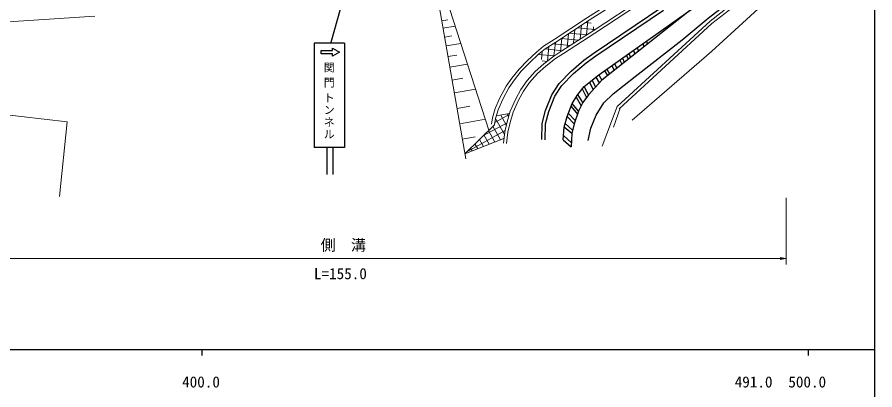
# Model space of a CAD drawing. Units: millimetres, scale not verified. Extents: x 40000 to 680000, y 20000 to 380000.
# Drawn here: x 437516 to 579000, y 198357 to 259803 of the extents above; entities that cross this region are included whole.
import ezdxf
from ezdxf.enums import TextEntityAlignment as Align

# ---------------------------------------------------------------- set-up
doc = ezdxf.new("R2010")
doc.units = ezdxf.units.MM
doc.header["$LTSCALE"] = 1000
for name, color, linetype, lineweight in [('M-STR-HTXT', 7, 'Continuous', 13), ('M-STR-STRC', 7, 'Continuous', 25), ('M-TTL-BAND', 7, 'Continuous', 25), ('M-WORK', 1, 'Continuous', 13)]:
    doc.layers.add(name, color=color, linetype=linetype, lineweight=lineweight)
doc.styles.add('ＭＳ ゴシック', font='')
doc.styles.get('ＭＳ ゴシック').set_extended_font_data('MS Gothic')

# ---------------------------------------------------------------- blocks, each defined once
blk = doc.blocks.new('open_arrow')
at = {"color": 0, "linetype": 'Continuous', "lineweight": -2}
blk.add_lwpolyline([(7.5, 1.25), (0, 0), (7.5, -1.25)], dxfattribs=at)

msp = doc.modelspace()

# ---------------------------------------------------------------- hatches: boundary and pattern name
at = {"layer": 'M-WORK'}
h = msp.add_hatch(dxfattribs=at)
h.set_pattern_fill('USER', color=256, style=0, pattern_type=2)
h.set_pattern_definition([(84.245, (525076, 253508), (-994.96, 100.27), []), (174.245, (525076, 253508), (-100.27, -994.96), [])])
h.paths.add_polyline_path([(523496, 253682), (524606, 254589), (526373, 255684), (531877, 259311), (532836, 257786), (532514, 257575), (527380, 254246), (526047, 253390), (524409, 252101)])
h = msp.add_hatch(dxfattribs=at)
h.set_pattern_fill('USER', color=256, style=0, pattern_type=2)
h.set_pattern_definition([(298.872, (517179, 241772), (875.7, 482.86), []), (28.872, (517179, 241772), (-482.86, 875.7), [])])
h.paths.add_polyline_path([(518753, 243922), (518354, 242541), (517970, 240910), (517820, 239798), (511384, 237293), (515334, 241181), (516233, 242066), (516436, 243112), (516557, 243523)])

# ---------------------------------------------------------------- linework, layer by layer
at = {"layer": 'M-STR-HTXT'}
for p, q in [((564371, 230000), (564371, 219000)), ((417314, 220000), (564371, 220000))]:
    msp.add_line(p, q, dxfattribs=at)
at = {"layer": 'M-STR-STRC'}
for p, q in [((498889, 289540), (489235, 255603)), ((551483, 259633), (555599, 262834)), ((532685, 253901), (543849, 261430)), ((532997, 253448), (544164, 260978)), ((533469, 250270), (548695, 261082)), ((548695, 261082), (533938, 249422)), ((547226, 256044), (551483, 259633)), ((491500, 255500), (486500, 255500)), ((486500, 255500), (486500, 238308)), ((489543, 254301), (489543, 254681)), ((489543, 254681), (490686, 254034)), ((491500, 255500), (491500, 238308)), ((539456, 249993), (547226, 256044)), ((539793, 254761), (539999, 254210)), ((540753, 255442), (540919, 254937)), ((541305, 255834), (541454, 255360)), ((487639, 254301), (489543, 254301)), ((487639, 253767), (487639, 254301)), ((489543, 253767), (487639, 253767)), ((490686, 254034), (489543, 253387)), ((489543, 253387), (489543, 253767)), ((531020, 252728), (532685, 253901)), ((531358, 252293), (532997, 253448)), ((538021, 253502), (538304, 252871)), ((538694, 253180), (538447, 253805)), ((539178, 254324), (539405, 253741)), ((528909, 250922), (531020, 252728)), ((529285, 250520), (531358, 252293)), ((536051, 252103), (536432, 251392)), ((536921, 252721), (537240, 252030)), ((537360, 253033), (537668, 252368)), ((526915, 248882), (528909, 250922)), ((527350, 248540), (529285, 250520)), ((534426, 250950), (534905, 250185)), ((534791, 251209), (535242, 250452)), ((535614, 251793), (536007, 251056)), ((531061, 248394), (533469, 250270)), ((533938, 249422), (531765, 246982)), ((531955, 249090), (532515, 247824)), ((532367, 249411), (532894, 248249)), ((533555, 248992), (533028, 249926)), ((533469, 250270), (533938, 249422)), ((535844, 247178), (539456, 249993)), ((525743, 247005), (526915, 248882)), ((526234, 246754), (527350, 248540)), ((529998, 247064), (531061, 248394)), ((530741, 247992), (531461, 246567)), ((531765, 246982), (531061, 248394)), ((524687, 244402), (525743, 247005)), ((525211, 244230), (526234, 246754)), ((529091, 245548), (529998, 247064)), ((529735, 246625), (530563, 245177)), ((530848, 245726), (529998, 247064)), ((531765, 246982), (530848, 245726)), ((534320, 245701), (535844, 247178)), ((528226, 243452), (529091, 245548)), ((528903, 245093), (529948, 243829)), ((530108, 244298), (529091, 245548)), ((530848, 245726), (530108, 244298)), ((533030, 243637), (534320, 245701)), ((524148, 242268), (524687, 244402)), ((524695, 242190), (525211, 244230)), ((527726, 241660), (528226, 243452)), ((529399, 242213), (528226, 243452)), ((528438, 243967), (529590, 242776)), ((530108, 244298), (529399, 242213)), ((532162, 241526), (533030, 243637)), ((524054, 239617), (524148, 242268)), ((524604, 239598), (524695, 242190)), ((527901, 242289), (529134, 241163)), ((529399, 242213), (528992, 240598)), ((527563, 239568), (527726, 241660)), ((528992, 240598), (527726, 241660)), ((528992, 240598), (528916, 238404)), ((531716, 239450), (532162, 241526)), ((527563, 239568), (528916, 238404)), ((527619, 240290), (528939, 239056)), ((491500, 238308), (486500, 238308)), ((488575, 238308), (488575, 233882)), ((489578, 238308), (489578, 233882))]:
    msp.add_line(p, q, dxfattribs=at)
at = {"layer": 'M-TTL-BAND'}
for p, q in [((579000, 20000), (579000, 370000)), ((40000, 205000), (579000, 205000)), ((468000, 205000), (468000, 204000)), ((568000, 205000), (568000, 204000))]:
    msp.add_line(p, q, dxfattribs=at)
at = {"layer": 'M-WORK'}
for p, q in [((511532, 236448), (505549, 270610)), ((505596, 271337), (515334, 241181)), ((531605, 259731), (545859, 268809)), ((531877, 259311), (546129, 268388)), ((552079, 254136), (563443, 264608)), ((532514, 257575), (541581, 263532)), ((532788, 257157), (541859, 263116)), ((551810, 259141), (556099, 262469)), ((552132, 258759), (556397, 262067)), ((417654, 257895), (450349, 259942)), ((507546, 259207), (508562, 259385)), ((526104, 256105), (531605, 259731)), ((526373, 255684), (531877, 259311)), ((536473, 245074), (551810, 259141)), ((507760, 257988), (509792, 258344)), ((527380, 254246), (532514, 257575)), ((536811, 244705), (552132, 258759)), ((508016, 256523), (509237, 256736)), ((524315, 254997), (526104, 256105)), ((527651, 253826), (532788, 257157)), ((508273, 255057), (510715, 255485)), ((523165, 254058), (524315, 254997)), ((524606, 254589), (526373, 255684)), ((508581, 253297), (510048, 253554)), ((521659, 252630), (523165, 254058)), ((522010, 252275), (523496, 253682)), ((523496, 253682), (524606, 254589)), ((524409, 252101), (526047, 253390)), ((526047, 253390), (527380, 254246)), ((526338, 252982), (527651, 253826)), ((538987, 242821), (552079, 254136)), ((508889, 251536), (511824, 252050)), ((520305, 251229), (521659, 252630)), ((520681, 250899), (522010, 252275)), ((522983, 250868), (524409, 252101)), ((524727, 251715), (526338, 252982)), ((519140, 249761), (520305, 251229)), ((519540, 249460), (520681, 250899)), ((521628, 249334), (522983, 250868)), ((522022, 249026), (523336, 250511)), ((523336, 250511), (524727, 251715)), ((509260, 249420), (511023, 249729)), ((518199, 248433), (519140, 249761)), ((518625, 248170), (519540, 249460)), ((520629, 247885), (521628, 249334)), ((521053, 247619), (522022, 249026)), ((509631, 247304), (513157, 247921)), ((517111, 246379), (518199, 248433)), ((517562, 246161), (518625, 248170)), ((519756, 246350), (520629, 247885)), ((520203, 246125), (521053, 247619)), ((516387, 244722), (517111, 246379)), ((518867, 244315), (519756, 246350)), ((510076, 244761), (512195, 245132)), ((516858, 244551), (517562, 246161)), ((519338, 244145), (520203, 246125)), ((534010, 238530), (536473, 245074)), ((535887, 241649), (536989, 244816)), ((432738, 244036), (445755, 242550)), ((515950, 243230), (516387, 244722)), ((516436, 243112), (516858, 244551)), ((516557, 243523), (518753, 243922)), ((518354, 242541), (518867, 244315)), ((518838, 242414), (519338, 244145)), ((445755, 242550), (444489, 230243)), ((510521, 242218), (514759, 242961)), ((516233, 242066), (511384, 237293)), ((515743, 242162), (515950, 243230)), ((516233, 242066), (516436, 243112)), ((517970, 240910), (518354, 242541)), ((518462, 240819), (518838, 242414)), ((517717, 239031), (517970, 240910)), ((518212, 238964), (518462, 240819)), ((510966, 239676), (513085, 240047)), ((511384, 237293), (517820, 239798))]:
    msp.add_line(p, q, dxfattribs=at)

# ---------------------------------------------------------------- block references
at = {"layer": 'M-STR-HTXT', "xscale": 133, "yscale": 133, "rotation": 180}
msp.add_blockref('open_arrow', (564371, 220000), dxfattribs=at)

# ---------------------------------------------------------------- texts
at = {"layer": 'M-STR-HTXT', "style": 'ＭＳ ゴシック'}
msp.add_text('側\u3000溝', height=1833, dxfattribs=at).set_placement((491321, 222226), align=Align.MIDDLE_CENTER)
msp.add_text('L=155.0', height=1833, dxfattribs=at).set_placement((490842, 216052), align=Align.BOTTOM_CENTER)
at = {"layer": 'M-STR-STRC', "style": 'ＭＳ ゴシック'}
for s, p in [('関', (489000, 251500)), ('門', (489000, 249000)), ('ト', (489000, 246500)), ('ン', (489000, 244500)), ('ネ', (489000, 242500)), ('ル', (489000, 240500))]:
    msp.add_text(s, height=1320, dxfattribs=at).set_placement(p, align=Align.MIDDLE_CENTER)
at = {"layer": 'M-TTL-BAND', "style": 'ＭＳ ゴシック'}
for s, p in [('400.0', (467844, 198195)), ('491.0', (559000, 198195)), ('500.0', (567844, 198195))]:
    msp.add_text(s, height=1833, dxfattribs=at).set_placement(p, align=Align.BOTTOM_CENTER)

doc.saveas('drawing.dxf')
